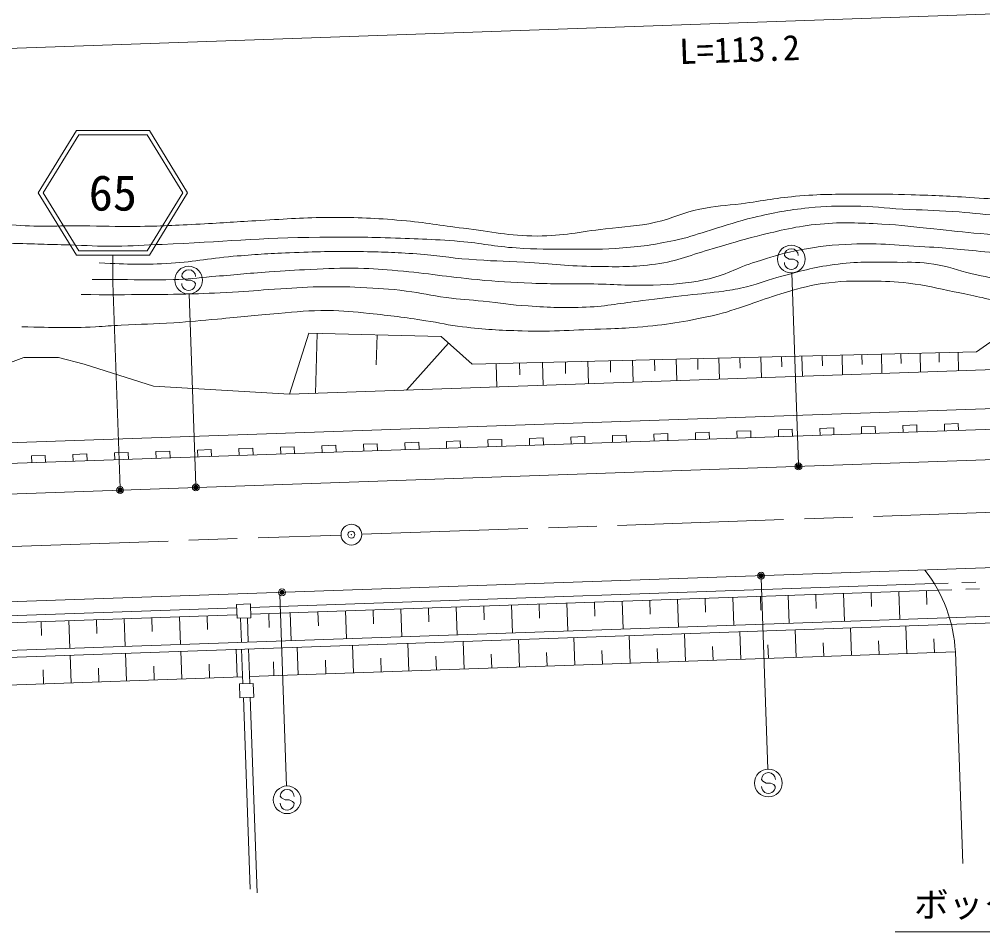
# Model space of a CAD drawing. Units: millimetres, scale not verified. Extents: x 40000 to 680000, y 20000 to 380000.
# Drawn here: x 347674 to 417290, y 252334 to 318306 of the extents above; entities that cross this region are included whole.
import ezdxf
from ezdxf.enums import TextEntityAlignment as Align

# ---------------------------------------------------------------- set-up
doc = ezdxf.new("R2010")
doc.units = ezdxf.units.MM
doc.header["$LTSCALE"] = 1000
doc.header["$PDMODE"] = 32
doc.header["$PDSIZE"] = 500
doc.linetypes.add('CHAIN', pattern=[18.5, 12, -1.5, 3.5, -1.5])
for name, color, linetype, lineweight in [('M-BGD', 7, 'Continuous', 13), ('M-BMK', 2, 'CHAIN', 13), ('M-BMK-SRVR', 3, 'Continuous', 13), ('M-STR-HTXT', 7, 'Continuous', 13), ('M-STR-STRC', 7, 'Continuous', 13)]:
    doc.layers.add(name, color=color, linetype=linetype, lineweight=lineweight)
doc.styles.add('@ＭＳ ゴシック', font='')
doc.styles.add('ＭＳ ゴシック', font='')
doc.styles.get('@ＭＳ ゴシック').set_extended_font_data('@MS Gothic')
doc.styles.get('ＭＳ ゴシック').set_extended_font_data('MS Gothic')

msp = doc.modelspace()

# ---------------------------------------------------------------- linework, layer by layer
at = {"layer": 'M-BGD'}
for p, q in [((421736, 297693), (416830, 294259)), ((368591, 295608), (367207, 291195)), ((378157, 295363), (368591, 295608)), ((369194, 295593), (369083, 291260)), ((373526, 295482), (373471, 293315)), ((380406, 293360), (378157, 295363)), ((378691, 294888), (375663, 291490)), ((344137, 286087), (571340, 294015)), ((348015, 293846), (346123, 293141)), ((350501, 293846), (348015, 293846)), ((352356, 293363), (350501, 293846)), ((367207, 291195), (459209, 294405)), ((416830, 294259), (380406, 293360)), ((398230, 293800), (398267, 292279)), ((399751, 293838), (399770, 293077)), ((401257, 293875), (401294, 292384)), ((402747, 293912), (402766, 293166)), ((404223, 293948), (404259, 292488)), ((405683, 293984), (405701, 293254)), ((407128, 294020), (407164, 292589)), ((408559, 294055), (408577, 293340)), ((409975, 294090), (410010, 292688)), ((411377, 294125), (411394, 293424)), ((412764, 294159), (412798, 292786)), ((414137, 294193), (414154, 293506)), ((415510, 294227), (415544, 292881)), ((357366, 291768), (352356, 293363)), ((382127, 293402), (382169, 291717)), ((383812, 293444), (383833, 292601)), ((385481, 293485), (385522, 291834)), ((387132, 293526), (387152, 292700)), ((388767, 293566), (388807, 291948)), ((390384, 293606), (390404, 292797)), ((391986, 293646), (392025, 292061)), ((393571, 293685), (393590, 292892)), ((395140, 293724), (395178, 292171)), ((396693, 293762), (396712, 292986)), ((367207, 291195), (357366, 291768)), ((344923, 287616), (460846, 291661)), ((412518, 288974), (411519, 288939)), ((411519, 288939), (411536, 288439)), ((412536, 288474), (412518, 288974)), ((415516, 289078), (414517, 289043)), ((414517, 289043), (414534, 288544)), ((415534, 288578), (415516, 289078)), ((391531, 288241), (390531, 288206)), ((391548, 287742), (391531, 288241)), ((394529, 288346), (393530, 288311)), ((393530, 288311), (393547, 287811)), ((394546, 287846), (394529, 288346)), ((397527, 288450), (396528, 288416)), ((396528, 288416), (396545, 287916)), ((397545, 287951), (397527, 288450)), ((400525, 288555), (399526, 288520)), ((399526, 288520), (399543, 288021)), ((400543, 288055), (400525, 288555)), ((403524, 288660), (402524, 288625)), ((402524, 288625), (402542, 288125)), ((403541, 288160), (403524, 288660)), ((406522, 288764), (405522, 288729)), ((405522, 288729), (405540, 288230)), ((406539, 288265), (406522, 288764)), ((409520, 288869), (408520, 288834)), ((408520, 288834), (408538, 288334)), ((409537, 288369), (409520, 288869)), ((342556, 283831), (458395, 287873)), ((373542, 287614), (372542, 287579)), ((372542, 287579), (372560, 287079)), ((373559, 287114), (373542, 287614)), ((376540, 287718), (375541, 287683)), ((375541, 287683), (375558, 287184)), ((376557, 287218), (376540, 287718)), ((379538, 287823), (378539, 287788)), ((378539, 287788), (378556, 287288)), ((379556, 287323), (379538, 287823)), ((382536, 287927), (381537, 287893)), ((381537, 287893), (381554, 287393)), ((382554, 287428), (382536, 287927)), ((385534, 288032), (384535, 287997)), ((384535, 287997), (384553, 287497)), ((385552, 287532), (385534, 288032)), ((388533, 288137), (387533, 288102)), ((387533, 288102), (387551, 287602)), ((388550, 287637), (388533, 288137)), ((390531, 288206), (390549, 287707)), ((352555, 286881), (351555, 286846)), ((351555, 286846), (351573, 286347)), ((352572, 286382), (352555, 286881)), ((355553, 286986), (354553, 286951)), ((354553, 286951), (354571, 286451)), ((355570, 286486), (355553, 286986)), ((358551, 287090), (357552, 287056)), ((357552, 287056), (357569, 286556)), ((358568, 286591), (358551, 287090)), ((361549, 287195), (360550, 287160)), ((360550, 287160), (360567, 286660)), ((361567, 286695), (361549, 287195)), ((364547, 287300), (363548, 287265)), ((363548, 287265), (363565, 286765)), ((364565, 286800), (364547, 287300)), ((367545, 287404), (366546, 287369)), ((366546, 287369), (366563, 286870)), ((367563, 286905), (367545, 287404)), ((370544, 287509), (369544, 287474)), ((369544, 287474), (369562, 286974)), ((370561, 287009), (370544, 287509)), ((349556, 286777), (348557, 286742)), ((348557, 286742), (348574, 286242)), ((349574, 286277), (349556, 286777)), ((339965, 275936), (542043, 282987)), ((364388, 275787), (413785, 277511)), ((413785, 277511), (414784, 277546)), ((415784, 277581), (416783, 277615)), ((416067, 277090), (417066, 277125)), ((364405, 275287), (414068, 277020)), ((397232, 276433), (397267, 275433)), ((399231, 276503), (399300, 274504)), ((401229, 276572), (401264, 275573)), ((403228, 276642), (403298, 274643)), ((405227, 276712), (405262, 275712)), ((407226, 276782), (407296, 274783)), ((409225, 276851), (409259, 275852)), ((411223, 276921), (411293, 274922)), ((413222, 276991), (413257, 275991)), ((414068, 277020), (415068, 277055)), ((342863, 275036), (363389, 275752)), ((363380, 276002), (364379, 276037)), ((363380, 276002), (363415, 275003)), ((364379, 276037), (364414, 275038)), ((377244, 275735), (377279, 274736)), ((379243, 275805), (379313, 273806)), ((381242, 275875), (381277, 274876)), ((383240, 275945), (383310, 273946)), ((385239, 276014), (385274, 275015)), ((387238, 276084), (387308, 274085)), ((389237, 276154), (389272, 275154)), ((391236, 276224), (391305, 274225)), ((393234, 276293), (393269, 275294)), ((395233, 276363), (395303, 274364)), ((342951, 272538), (419847, 275221)), ((343098, 274544), (363406, 275253)), ((357250, 275038), (357284, 274038)), ((359248, 275107), (359318, 273109)), ((361247, 275177), (361282, 274178)), ((363415, 275003), (364414, 275038)), ((363665, 275011), (363726, 273262)), ((364164, 275029), (364225, 273280)), ((365703, 275333), (365738, 274333)), ((367250, 275387), (367320, 273388)), ((369249, 275456), (369284, 274457)), ((371248, 275526), (371317, 273527)), ((373247, 275596), (373281, 274597)), ((375245, 275666), (375315, 273667)), ((343171, 272045), (419874, 274721)), ((349254, 274759), (349289, 273759)), ((351253, 274828), (351323, 272830)), ((353252, 274898), (353287, 273899)), ((355251, 274968), (355321, 272969)), ((407802, 272299), (407732, 274298)), ((411799, 272438), (411730, 274437)), ((387814, 271601), (387744, 273600)), ((391812, 271741), (391742, 273740)), ((395809, 271880), (395739, 273879)), ((399807, 272020), (399737, 274019)), ((403804, 272159), (403735, 274158)), ((367826, 270904), (367756, 272903)), ((371824, 271044), (371754, 273042)), ((375821, 271183), (375752, 273182)), ((379819, 271323), (379749, 273321)), ((383816, 271462), (383747, 273461)), ((397808, 271950), (397773, 272950)), ((401806, 272090), (401771, 273089)), ((405803, 272229), (405768, 273229)), ((409801, 272369), (409766, 273368)), ((413798, 272508), (413763, 273508)), ((351426, 270332), (351357, 272331)), ((355424, 270471), (355354, 272470)), ((359422, 270611), (359352, 272610)), ((363419, 270750), (363349, 272749)), ((363743, 272763), (363830, 270264)), ((364243, 272780), (364330, 270282)), ((364312, 270781), (415313, 272561)), ((377820, 271253), (377785, 272252)), ((381818, 271392), (381783, 272392)), ((385815, 271532), (385780, 272531)), ((389813, 271671), (389778, 272671)), ((393810, 271811), (393776, 272810)), ((415313, 272561), (415847, 257273)), ((357423, 270541), (357388, 271540)), ((361420, 270681), (361385, 271680)), ((366069, 270843), (366034, 271842)), ((369825, 270974), (369790, 271973)), ((373823, 271113), (373788, 272113)), ((349428, 270262), (349393, 271261)), ((353425, 270402), (353390, 271401)), ((343038, 270039), (363813, 270764)), ((363580, 270256), (364580, 270290)), ((363580, 270256), (363615, 269256)), ((364580, 270290), (364615, 269291)), ((363615, 269256), (364615, 269291)), ((363865, 269265), (364348, 255418)), ((364365, 269282), (364858, 255158))]:
    msp.add_line(p, q, dxfattribs=at)
msp.add_arc((404912, 272060), 10414, 2.75535, 38.11146, dxfattribs=at)
for points, knots in [([(343160, 303932), (345166, 303616), (345760, 303531), (347440, 303414), (349310, 303283), (350364, 303389), (352239, 303370), (353742, 303355), (354583, 303311), (356086, 303327), (357911, 303346), (358932, 303414), (360755, 303500), (362445, 303580), (363389, 303673), (365078, 303759), (367070, 303861), (368185, 303974), (370179, 303976), (372190, 303977), (373320, 303933), (375324, 303759), (377070, 303608), (378035, 303401), (379776, 303197), (381851, 302955), (383005, 302628), (385094, 302635), (387029, 302642), (388100, 302926), (390022, 303154), (391442, 303323), (392257, 303318), (393653, 303630), (394925, 303914), (395576, 304317), (396852, 304581), (398003, 304818), (398670, 304817), (399835, 304970), (401490, 305188), (402408, 305397), (404072, 305532), (405873, 305677), (406890, 305652), (408697, 305661), (410031, 305669), (410779, 305660), (412112, 305618), (413903, 305562), (414906, 305515), (416695, 305402), (418572, 305284), (419619, 305163), (421493, 305013), (423199, 304876), (424151, 304763), (425860, 304667), (427984, 304548), (429179, 304565), (431307, 304538), (432607, 304521), (433338, 304450), (434635, 304538), (436012, 304630), (436768, 304836), (438137, 305013), (440330, 305297), (441568, 305385), (443757, 305705), (445674, 305985), (446771, 306063), (448642, 306569), (450555, 307087), (451254, 307399), (453397, 308342)], [0, 0, 0, 0, 1, 1, 1, 2, 2, 2, 3, 3, 3, 4, 4, 4, 5, 5, 5, 6, 6, 6, 7, 7, 7, 8, 8, 8, 9, 9, 9, 10, 10, 10, 11, 11, 11, 12, 12, 12, 13, 13, 13, 14, 14, 14, 15, 15, 15, 16, 16, 16, 17, 17, 17, 18, 18, 18, 19, 19, 19, 20, 20, 20, 21, 21, 21, 22, 22, 22, 23, 23, 23, 24, 24, 24, 25, 25, 25, 25]), ([(455472, 307909), (453868, 307169), (453409, 306970), (452057, 306440), (450332, 305764), (449368, 305335), (447561, 304927), (446012, 304576), (445117, 304517), (443541, 304321), (441418, 304057), (440231, 303853), (438094, 303759), (436272, 303680), (435248, 303766), (433425, 303759), (431213, 303752), (429972, 303626), (427762, 303716), (425814, 303795), (424738, 304076), (422790, 304148), (421052, 304213), (420075, 304078), (418338, 304148), (417085, 304199), (416389, 304325), (415139, 304408), (413722, 304502), (412925, 304503), (411507, 304581), (410139, 304656), (409376, 304778), (408006, 304797), (406721, 304815), (405998, 304795), (404720, 304667), (403151, 304510), (402278, 304334), (400743, 303976), (399510, 303688), (398845, 303425), (397630, 303068), (396718, 302800), (396226, 302575), (395296, 302376), (393743, 302043), (392859, 301892), (391276, 301771), (389794, 301657), (388958, 301685), (387471, 301684), (385951, 301684), (385097, 301672), (383581, 301771), (381986, 301875), (381110, 302114), (379517, 302246), (377411, 302422), (376225, 302433), (374113, 302506), (372274, 302569), (371242, 302568), (369401, 302549), (364939, 302504), (362447, 302214), (357988, 302030), (356671, 301976), (355934, 301916), (354616, 301900), (353316, 301886), (352588, 301951), (351288, 301987), (349565, 302034), (349026, 302051), (346878, 302117)], [0, 0, 0, 0, 1, 1, 1, 2, 2, 2, 3, 3, 3, 4, 4, 4, 5, 5, 5, 6, 6, 6, 7, 7, 7, 8, 8, 8, 9, 9, 9, 10, 10, 10, 11, 11, 11, 12, 12, 12, 13, 13, 13, 14, 14, 14, 15, 15, 15, 16, 16, 16, 17, 17, 17, 18, 18, 18, 19, 19, 19, 20, 20, 20, 21, 21, 21, 22, 22, 22, 23, 23, 23, 24, 24, 24, 25, 25, 25, 25]), ([(353449, 300690), (355724, 300585), (356402, 300555), (358291, 300647), (360191, 300739), (361237, 301006), (363133, 301166), (364718, 301299), (365607, 301365), (367196, 301425), (369171, 301499), (370279, 301538), (372254, 301511), (373877, 301490), (374786, 301454), (376404, 301338), (377878, 301234), (378693, 301063), (380165, 300949), (381733, 300828), (382616, 300821), (384186, 300733), (386212, 300619), (387344, 300457), (389373, 300431), (391046, 300409), (391996, 300376), (393653, 300604), (395317, 300832), (396185, 301280), (397803, 301728), (399055, 302074), (399737, 302341), (401002, 302635), (402760, 303044), (403744, 303338), (405541, 303500), (407274, 303656), (408257, 303576), (409994, 303500), (411468, 303436), (412287, 303298), (413755, 303154), (415073, 303025), (415807, 302910), (417127, 302808), (419908, 302594), (421474, 302628), (424260, 302506), (426134, 302424), (427183, 302239), (429059, 302290), (430397, 302326), (431139, 302480), (432474, 302592), (433959, 302717), (434790, 302809), (436278, 302895), (438150, 303002), (439202, 303023), (441077, 303068), (442680, 303106), (443581, 303040), (445183, 303111), (446233, 303157), (446822, 303192), (447864, 303327), (449296, 303513), (450097, 303657), (451495, 304019), (453010, 304410), (453904, 304565), (455299, 305272), (456294, 305777), (456677, 306017), (457720, 306785)], [0, 0, 0, 0, 1, 1, 1, 2, 2, 2, 3, 3, 3, 4, 4, 4, 5, 5, 5, 6, 6, 6, 7, 7, 7, 8, 8, 8, 9, 9, 9, 10, 10, 10, 11, 11, 11, 12, 12, 12, 13, 13, 13, 14, 14, 14, 15, 15, 15, 16, 16, 16, 17, 17, 17, 18, 18, 18, 19, 19, 19, 20, 20, 20, 21, 21, 21, 22, 22, 22, 23, 23, 23, 24, 24, 24, 25, 25, 25, 25]), ([(460703, 305618), (459598, 304774), (459217, 304523), (458196, 303932), (456702, 303069), (455763, 302765), (454132, 302203), (452625, 301684), (451750, 301484), (450198, 301122), (448892, 300818), (448152, 300675), (446826, 300474), (445364, 300253), (444541, 300136), (443065, 300042), (441582, 299947), (440746, 299953), (439261, 299998), (437856, 300042), (437075, 300174), (435673, 300258), (434239, 300344), (433433, 300353), (431998, 300431), (430579, 300508), (429785, 300551), (428367, 300647), (425597, 300834), (424045, 300940), (421277, 301166), (419909, 301277), (419143, 301352), (417776, 301468), (415952, 301623), (414934, 301752), (413107, 301857), (410880, 301986), (409627, 302142), (407400, 302030), (405955, 301958), (405144, 301845), (403726, 301555), (402610, 301326), (402003, 301115), (400916, 300776), (399463, 300324), (398732, 299787), (397241, 299480), (395795, 299182), (394956, 299149), (393480, 299091), (391675, 299019), (390662, 299150), (388855, 299177), (387234, 299201), (386324, 299155), (384705, 299220), (383166, 299282), (382304, 299336), (380771, 299480), (378520, 299691), (377272, 299923), (375021, 300128), (373909, 300229), (373284, 300270), (372168, 300301), (370817, 300338), (370060, 300267), (368709, 300215), (367543, 300169), (366891, 300121), (365727, 300042), (364104, 299930), (363198, 299826), (361576, 299696), (360496, 299609), (359893, 299502), (358810, 299480), (357307, 299448), (356465, 299480), (354962, 299480), (354169, 299480), (353921, 299480), (352930, 299480)], [0, 0, 0, 0, 1, 1, 1, 2, 2, 2, 3, 3, 3, 4, 4, 4, 5, 5, 5, 6, 6, 6, 7, 7, 7, 8, 8, 8, 9, 9, 9, 10, 10, 10, 11, 11, 11, 12, 12, 12, 13, 13, 13, 14, 14, 14, 15, 15, 15, 16, 16, 16, 17, 17, 17, 18, 18, 18, 19, 19, 19, 20, 20, 20, 21, 21, 21, 22, 22, 22, 23, 23, 23, 24, 24, 24, 25, 25, 25, 26, 26, 26, 27, 27, 27, 28, 28, 28, 28]), ([(352152, 298399), (354188, 298390), (354708, 298386), (356346, 298399), (357663, 298409), (358401, 298410), (359718, 298442), (361035, 298474), (361773, 298500), (363090, 298572), (364273, 298636), (364933, 298715), (366116, 298788), (367381, 298866), (368090, 298939), (369358, 298961), (370523, 298981), (371177, 298974), (372341, 298918), (373627, 298855), (374348, 298814), (375626, 298658), (376764, 298520), (377386, 298332), (378523, 298183), (379566, 298046), (380156, 298029), (381203, 297923), (382470, 297795), (383174, 297655), (384445, 297577), (386080, 297477), (387002, 297414), (388638, 297491), (390235, 297566), (391115, 297780), (392702, 297967), (393986, 298118), (394704, 298205), (395988, 298356), (397001, 298475), (397572, 298509), (398581, 298658), (399227, 298754), (399590, 298806), (400224, 298961), (401236, 299208), (401768, 299472), (402775, 299739), (404343, 300155), (405227, 300411), (406838, 300604), (408499, 300802), (409446, 300751), (411118, 300733), (412149, 300722), (412738, 300772), (413755, 300604), (414854, 300421), (415436, 300162), (416522, 299912), (417480, 299691), (418018, 299567), (418986, 299393), (419978, 299215), (420536, 299126), (421537, 299004), (422984, 298827), (423797, 298726), (425254, 298658), (426739, 298589), (427573, 298652), (429059, 298615), (430697, 298574), (431228, 298545), (433252, 298442)], [0, 0, 0, 0, 1, 1, 1, 2, 2, 2, 3, 3, 3, 4, 4, 4, 5, 5, 5, 6, 6, 6, 7, 7, 7, 8, 8, 8, 9, 9, 9, 10, 10, 10, 11, 11, 11, 12, 12, 12, 13, 13, 13, 14, 14, 14, 15, 15, 15, 16, 16, 16, 17, 17, 17, 18, 18, 18, 19, 19, 19, 20, 20, 20, 21, 21, 21, 22, 22, 22, 23, 23, 23, 24, 24, 24, 25, 25, 25, 25]), ([(419123, 297750), (417249, 298181), (416758, 298297), (415234, 298604), (413948, 298863), (413235, 299064), (411934, 299223), (410881, 299352), (410283, 299362), (409223, 299370), (407840, 299381), (407055, 299394), (405687, 299193), (404502, 299019), (403861, 298792), (402711, 298457), (401813, 298195), (401332, 297978), (400442, 297691), (399389, 297351), (398813, 297099), (397731, 296866), (395649, 296416), (394463, 296217), (392339, 296041), (391467, 295968), (390975, 295953), (390100, 295923), (387718, 295842), (386383, 295713), (384001, 295776), (382317, 295820), (381372, 295872), (379699, 296070), (378656, 296193), (378085, 296354), (377047, 296512), (375452, 296755), (374556, 296874), (372952, 297043), (371793, 297164), (371141, 297239), (369976, 297249), (368569, 297260), (367783, 297148), (366381, 297043), (364663, 296914), (363706, 296782), (361991, 296630), (360760, 296521), (360071, 296439), (358838, 296365), (357354, 296276), (356521, 296266), (355037, 296188), (354311, 296150), (353906, 296107), (353181, 296070), (351100, 295965), (350396, 296018), (347847, 296070)], [0, 0, 0, 0, 1, 1, 1, 2, 2, 2, 3, 3, 3, 4, 4, 4, 5, 5, 5, 6, 6, 6, 7, 7, 7, 8, 8, 8, 9, 9, 9, 10, 10, 10, 11, 11, 11, 12, 12, 12, 13, 13, 13, 14, 14, 14, 15, 15, 15, 16, 16, 16, 17, 17, 17, 18, 18, 18, 19, 19, 19, 20, 20, 20, 20])]:
    msp.add_open_spline(points, degree=3, knots=knots, dxfattribs=at)
at = {"layer": 'M-BMK'}
for p, q in [((372421, 281070), (470861, 284505)), ((272482, 277583), (370922, 281018))]:
    msp.add_line(p, q, dxfattribs=at)
at = {"layer": 'M-BMK-SRVR'}
msp.add_circle((371671, 281044), 750, dxfattribs=at)
msp.add_point((371671, 281044), dxfattribs=at)
at = {"layer": 'M-STR-HTXT'}
msp.add_line((410954, 252334), (436954, 252334), dxfattribs=at)
at = {"layer": 'M-STR-STRC'}
for p, q in [((456222, 320016), (343090, 316069)), ((351801, 310254), (349037, 305754)), ((351969, 309954), (349390, 305754)), ((351801, 310254), (357073, 310254)), ((351969, 309954), (356906, 309954)), ((359485, 305754), (356906, 309954)), ((359837, 305754), (357073, 310254)), ((349037, 305754), (351801, 301254)), ((349390, 305754), (351969, 301554)), ((356906, 301554), (359485, 305754)), ((357073, 301254), (359837, 305754)), ((351969, 301554), (356906, 301554)), ((351801, 301254), (357073, 301254)), ((354437, 301254), (354437, 299254)), ((403061, 301105), (402961, 301223)), ((403305, 300966), (403061, 301105)), ((403606, 300964), (403305, 300966)), ((403851, 300852), (403606, 300964)), ((403957, 300716), (403851, 300852)), ((359514, 299586), (359414, 299704)), ((359759, 299446), (359514, 299586)), ((360059, 299444), (359759, 299446)), ((360305, 299332), (360059, 299444)), ((403974, 286124), (403491, 299965)), ((354955, 284413), (354437, 299254)), ((360410, 299196), (360305, 299332)), ((360427, 284604), (359944, 298446)), ((401285, 277925), (401768, 264084)), ((366509, 276712), (366992, 262870)), ((401407, 263225), (401308, 263343)), ((401652, 263085), (401407, 263225)), ((401953, 263083), (401652, 263085)), ((402198, 262971), (401953, 263083)), ((402304, 262835), (402198, 262971)), ((366632, 262011), (366532, 262129)), ((366877, 261872), (366632, 262011)), ((367177, 261870), (366877, 261872)), ((367423, 261758), (367177, 261870)), ((367528, 261621), (367423, 261758))]:
    msp.add_line(p, q, dxfattribs=at)
for centre, radius in [((403456, 300965), 1000), ((359909, 299445), 1000), ((403979, 285974), 150), ((403979, 285974), 120), ((403979, 285974), 90), ((403979, 285974), 60), ((403979, 285974), 30), ((354961, 284264), 150), ((354961, 284264), 120), ((354961, 284264), 90), ((354961, 284264), 60), ((354961, 284264), 30), ((360432, 284454), 150), ((360432, 284454), 120), ((360432, 284454), 90), ((360432, 284454), 60), ((360432, 284454), 30), ((401279, 278075), 150), ((401279, 278075), 120), ((401279, 278075), 90), ((401279, 278075), 60), ((401279, 278075), 30), ((366657, 276867), 150), ((366657, 276867), 120), ((366657, 276867), 90), ((366657, 276867), 60), ((366657, 276867), 30), ((401803, 263084), 1000), ((367027, 261871), 1000)]:
    msp.add_circle(centre, radius, dxfattribs=at)
for centre, start, end in [((403461, 301219), 359.55488, 179.55488), ((359914, 299700), 359.55488, 179.55488), ((403457, 300719), 179.55488, 359.55488), ((359910, 299200), 179.55488, 359.55488), ((401808, 263339), 359.55488, 179.55488), ((367032, 262125), 359.55488, 179.55488), ((401804, 262839), 179.55488, 359.55488), ((367028, 261625), 179.55488, 359.55488)]:
    msp.add_arc(centre, 500, start, end, dxfattribs=at)
for p in [(403979, 285974), (354961, 284264), (360432, 284454), (401279, 278075), (366657, 276867)]:
    msp.add_point(p, dxfattribs=at)

# ---------------------------------------------------------------- texts
at = {"layer": 'M-STR-HTXT', "style": 'ＭＳ ゴシック'}
msp.add_text('ボックスカルバ－ト', height=1833, dxfattribs=at).set_placement((412329, 252834), align=Align.BOTTOM_LEFT)
at = {"layer": 'M-STR-STRC', "style": '@ＭＳ ゴシック'}
msp.add_text('L=113.2', height=1833, rotation=1.998, dxfattribs=at).set_placement((399691, 317043), align=Align.TOP_CENTER)
at = {"layer": 'M-STR-STRC', "style": 'ＭＳ ゴシック'}
msp.add_text('65', height=2566, dxfattribs=at).set_placement((354437, 305754), align=Align.MIDDLE_CENTER)

doc.saveas('drawing.dxf')
